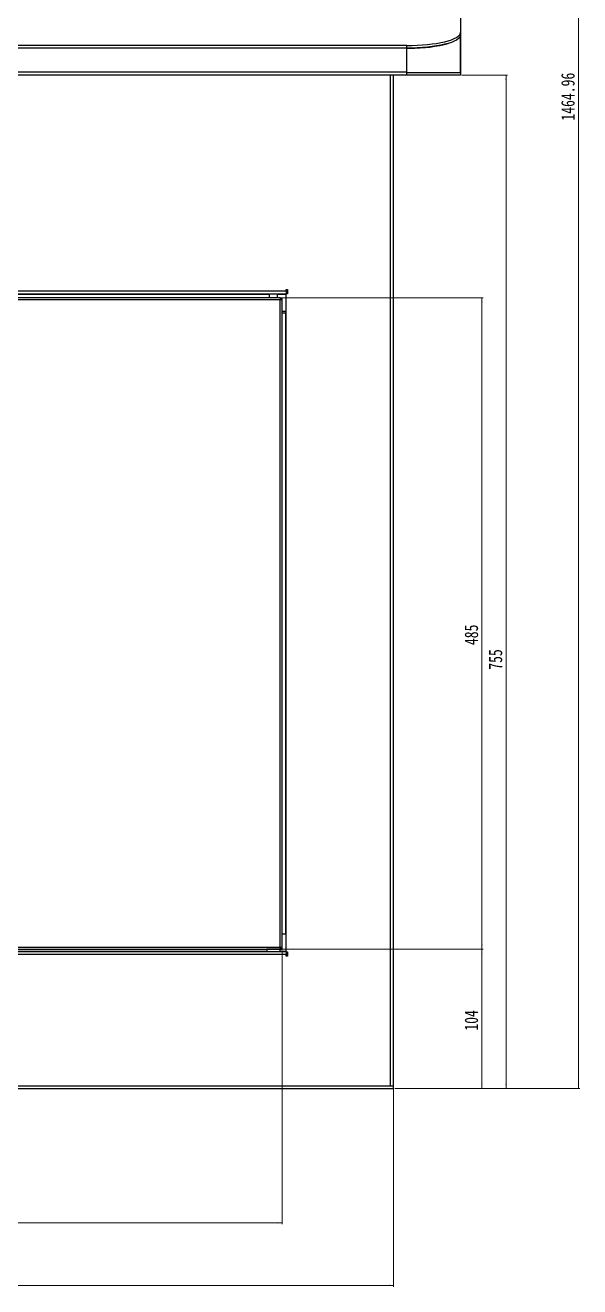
# Model space of a CAD drawing. Header units: millimetres. Extents: x -1281 to 3780, y -2005 to 2969.
# Drawn here: x 263 to 676, y -691 to 249 of the extents above; entities that cross this region are included whole.
import ezdxf

# ---------------------------------------------------------------- set-up
doc = ezdxf.new("R2010")
doc.units = ezdxf.units.MM
doc.styles.add('SLDTEXTSTYLE0', font='TXT', dxfattribs={"width": 0.75})
doc.dimstyles.new('SLDDIMSTYLE0', dxfattribs={"dimtxt": 10, "dimasz": 3.302, "dimexe": 0, "dimexo": 0.0625, "dimgap": 2.5, "dimtad": 1, "dimdec": 3, "dimrnd": 1e-09, "dimzin": 12, "dimdsep": 46, "dimtxsty": 'SLDTEXTSTYLE0', "dimsah": 1, "dimcen": 0.09, "dimadec": 0, "dimazin": 3, "dimtfac": 1, "dimtdec": 3, "dimtofl": 0, "dimtmove": 0, "dimatfit": 3, "dimfxl": 1, "dimfrac": 2, "dimtolj": 1, "dimtzin": 12, "dimarcsym": 0})

# ---------------------------------------------------------------- blocks, each defined once
blk = doc.blocks.new('_D_6')
at = {"color": 7, "linetype": 'Continuous', "lineweight": 18, "transparency": 16777216}
for p, q in [((-312.89, -542.08), (-312.89, -690.68)), ((537.11, -542.08), (537.11, -690.68)), ((537.11, -689.68), (-312.89, -689.68))]:
    blk.add_line(p, q, dxfattribs=at)
for points in [[(-312.89, -689.68), (-309.58, -690.19), (-309.58, -689.17)], [(537.11, -689.68), (533.81, -689.17), (533.81, -690.19)]]:
    blk.add_solid(points, dxfattribs=at)
at = {"color": 7, "linetype": 'Continuous', "lineweight": 18, "transparency": 16777216, "insert": (95.23, -676.79), "char_height": 10, "attachment_point": 1, "style": 'SLDTEXTSTYLE0'}
blk.add_mtext('850', dxfattribs=at)
blk = doc.blocks.new('_D_7')
at = {"color": 7, "linetype": 'Continuous', "lineweight": 18, "transparency": 16777216}
for p, q in [((453.71, -439.08), (604.11, -439.08)), ((603.11, -543.08), (603.11, -439.08)), ((538.11, -543.08), (604.11, -543.08))]:
    blk.add_line(p, q, dxfattribs=at)
for points in [[(603.11, -439.08), (602.61, -442.38), (603.62, -442.38)], [(603.11, -543.08), (603.62, -539.78), (602.61, -539.78)]]:
    blk.add_solid(points, dxfattribs=at)
at = {"color": 7, "linetype": 'Continuous', "lineweight": 18, "transparency": 16777216, "insert": (590.22, -499.9), "char_height": 10, "attachment_point": 1, "rotation": 90, "style": 'SLDTEXTSTYLE0'}
blk.add_mtext('104', dxfattribs=at)
blk = doc.blocks.new('_D_8')
at = {"color": 7, "linetype": 'Continuous', "lineweight": 18, "transparency": 16777216}
for p, q in [((453.71, 45.92), (604.11, 45.92)), ((603.11, -439.08), (603.11, 45.92)), ((453.71, -439.08), (604.11, -439.08))]:
    blk.add_line(p, q, dxfattribs=at)
for points in [[(603.11, 45.92), (602.61, 42.62), (603.62, 42.62)], [(603.11, -439.08), (603.62, -435.78), (602.61, -435.78)]]:
    blk.add_solid(points, dxfattribs=at)
at = {"color": 7, "linetype": 'Continuous', "lineweight": 18, "transparency": 16777216, "insert": (590.22, -212.68), "char_height": 10, "attachment_point": 1, "rotation": 90, "style": 'SLDTEXTSTYLE0'}
blk.add_mtext('485', dxfattribs=at)
blk = doc.blocks.new('_D_9')
at = {"color": 7, "linetype": 'Continuous', "lineweight": 18, "transparency": 16777216}
for p, q in [((-230.89, -440.08), (-230.89, -644.08)), ((454.11, -440.08), (454.11, -644.08)), ((454.11, -643.08), (-230.89, -643.08))]:
    blk.add_line(p, q, dxfattribs=at)
for points in [[(-230.89, -643.08), (-227.58, -643.59), (-227.58, -642.57)], [(454.11, -643.08), (450.81, -642.57), (450.81, -643.59)]]:
    blk.add_solid(points, dxfattribs=at)
at = {"color": 7, "linetype": 'Continuous', "lineweight": 18, "transparency": 16777216, "insert": (83.51, -630.19), "char_height": 10, "attachment_point": 1, "style": 'SLDTEXTSTYLE0'}
blk.add_mtext('685', dxfattribs=at)
blk = doc.blocks.new('_D_10')
at = {"color": 7, "linetype": 'Continuous', "lineweight": 18, "transparency": 16777216}
for p, q in [((588.11, 211.92), (622.11, 211.92)), ((621.11, -543.08), (621.11, 211.92)), ((538.11, -543.08), (622.11, -543.08))]:
    blk.add_line(p, q, dxfattribs=at)
for points in [[(621.11, 211.92), (620.61, 208.62), (621.62, 208.62)], [(621.11, -543.08), (621.62, -539.78), (620.61, -539.78)]]:
    blk.add_solid(points, dxfattribs=at)
at = {"color": 7, "linetype": 'Continuous', "lineweight": 18, "transparency": 16777216, "insert": (608.22, -231.03), "char_height": 10, "attachment_point": 1, "rotation": 90, "style": 'SLDTEXTSTYLE0'}
blk.add_mtext('755', dxfattribs=at)
blk = doc.blocks.new('_D_11')
at = {"color": 7, "linetype": 'Continuous', "lineweight": 18, "transparency": 16777216}
for p, q in [((538.11, 921.89), (676.11, 921.89)), ((675.11, -543.08), (675.11, 921.89)), ((538.11, -543.08), (676.11, -543.08))]:
    blk.add_line(p, q, dxfattribs=at)
for points in [[(675.11, 921.89), (674.61, 918.58), (675.62, 918.58)], [(675.11, -543.08), (675.62, -539.78), (674.61, -539.78)]]:
    blk.add_solid(points, dxfattribs=at)
at = {"color": 7, "linetype": 'Continuous', "lineweight": 18, "transparency": 16777216, "insert": (662.22, 178.02), "char_height": 10, "attachment_point": 1, "rotation": 90, "style": 'SLDTEXTSTYLE0'}
blk.add_mtext('1464.96', dxfattribs=at)

msp = doc.modelspace()

# ---------------------------------------------------------------- linework, layer by layer
at = {"color": 7, "linetype": 'Continuous'}
for p, q in [((587.1136, 291.5577), (587.1136, 243.6572)), ((587.1136, 243.6572), (587.1136, 241.7166)), ((587.1136, 213.922), (587.1136, 241.7166)), ((587.1136, 241.7166), (587.1136, 214.122)), ((547.1136, 233.9803), (-322.8864, 233.9803)), ((547.1136, 232.0397), (-322.8864, 232.0397)), ((547.1136, 231.922), (-322.8864, 231.922)), ((460.0169, 232.0397), (460.0136, 231.922)), ((464.2136, 231.922), (464.2103, 232.0397)), ((537.6136, 231.922), (537.6136, 232.0397)), ((539.6136, 231.922), (539.6136, 232.0397)), ((547.1136, 232.0397), (547.1136, 233.9803)), ((547.1136, 213.922), (547.1136, 231.922)), ((547.1136, 214.122), (547.1136, 231.922)), ((547.1136, 214.122), (-322.8864, 214.122)), ((547.1136, 211.922), (-322.8864, 211.922)), ((537.1136, -541.078), (537.1136, 211.922)), ((547.1136, 213.922), (587.1136, 213.922)), ((547.1136, 211.922), (547.1136, 213.922)), ((587.1136, 211.922), (547.1136, 211.922)), ((587.1136, 213.922), (587.1136, 211.922)), ((-232.8864, 51.122), (457.1136, 51.122)), ((-232.8864, 48.922), (457.1136, 48.922)), ((444.6136, 45.922), (444.6136, 48.922)), ((450.6136, 45.922), (450.6136, 48.922)), ((457.1136, 52.122), (458.1136, 52.122)), ((457.1136, 51.122), (457.1136, 52.122)), ((457.1136, 51.122), (457.1136, 48.9311)), ((457.1136, 49.922), (458.1136, 49.922)), ((457.1136, 48.9311), (457.1136, 48.922)), ((457.1136, -441.0781), (457.1136, 48.922)), ((458.1136, 48.922), (457.1136, 48.922)), ((458.1136, 52.122), (458.1136, 48.922)), ((452.7136, 45.922), (-229.4864, 45.922)), ((452.7136, 44.522), (-229.4864, 44.522)), ((452.7136, 45.922), (452.7136, 44.522)), ((452.7136, -437.678), (452.7136, 44.522)), ((454.1136, 44.522), (452.7136, 44.522)), ((452.9136, 45.922), (452.9136, 44.522)), ((452.9136, 45.922), (454.1136, 45.922)), ((454.1136, 44.522), (454.1136, 45.922)), ((454.1136, -437.678), (454.1136, 44.522)), ((457.1136, 35.922), (454.1136, 35.922)), ((454.1136, 34.922), (456.6136, 34.922)), ((456.6136, 34.922), (456.6136, -428.078)), ((457.1136, 34.922), (456.6136, 34.922)), ((456.6136, -428.078), (454.1136, -428.078)), ((456.6136, -428.078), (457.1136, -428.078)), ((445.4805, -441.0781), (-232.8864, -441.0781)), ((-229.4864, -437.678), (452.7136, -437.678)), ((-229.4864, -439.078), (452.7136, -439.078)), ((442.8136, -439.078), (442.6136, -439.2781)), ((442.6136, -439.2781), (442.6136, -440.878)), ((447.6136, -439.2781), (442.6136, -439.2781)), ((442.6136, -440.878), (442.8136, -441.0781)), ((442.6136, -440.878), (452.6136, -440.878)), ((449.7467, -441.0781), (445.4805, -441.0781)), ((452.6136, -439.2781), (447.6136, -439.2781)), ((457.1136, -441.0781), (449.7467, -441.0781)), ((452.6136, -439.2781), (452.4136, -439.078)), ((452.4136, -441.0781), (452.6136, -440.878)), ((452.6136, -440.878), (452.6136, -439.2781)), ((452.7136, -437.678), (454.1136, -437.678)), ((452.7136, -437.678), (452.7136, -439.078)), ((452.9136, -437.678), (452.9136, -439.078)), ((452.9136, -439.078), (454.1136, -439.078)), ((454.1136, -439.078), (454.1136, -437.678)), ((457.1136, -441.0781), (457.1136, -441.0871)), ((457.1136, -441.0781), (458.1136, -441.0781)), ((457.1136, -441.0871), (457.1136, -443.278)), ((458.1136, -441.0781), (458.1136, -444.2781)), ((457.1136, -443.278), (-232.8864, -443.278)), ((457.1136, -443.078), (458.1136, -443.078)), ((457.1136, -444.2781), (457.1136, -443.278)), ((458.1136, -444.2781), (457.1136, -444.2781)), ((-312.8864, -541.078), (537.1136, -541.078)), ((-312.8864, -543.0781), (537.1136, -543.0781)), ((-310.6864, -541.078), (534.9136, -541.078)), ((537.1136, -543.0781), (537.1136, -541.078))]:
    msp.add_line(p, q, dxfattribs=at)
at = {"color": 8, "linetype": 'Continuous'}
for p, q in [((539.8136, 231.922), (539.8136, 232.0397)), ((534.9136, -541.078), (534.9136, 211.922)), ((-232.8864, 48.722), (444.6136, 48.722)), ((450.6136, 48.722), (457.1136, 48.722)), ((442.6136, -440.878), (-232.8864, -440.878)), ((457.1136, -440.878), (452.6136, -440.878))]:
    msp.add_line(p, q, dxfattribs=at)
at = {"color": 7, "linetype": 'Continuous', "flags": 128}
for points in [[(547.1136, 233.9803), (551.0343, 234.0269), (554.9172, 234.1663), (558.725, 234.397), (562.421, 234.7169), (565.9695, 235.123), (569.3364, 235.6112), (572.4893, 236.1769), (575.3979, 236.8146), (578.034, 237.5183), (580.3724, 238.281), (582.3904, 239.0956), (584.0688, 239.954), (585.3912, 240.8482), (586.345, 241.7693), (586.921, 242.7087), (587.1136, 243.6572)], [(587.1136, 241.7166), (586.921, 240.7681), (586.345, 239.8287), (585.3912, 238.9076), (584.0688, 238.0134), (582.3904, 237.155), (580.3724, 236.3404), (578.034, 235.5777), (575.3979, 234.874), (572.4893, 234.2363), (569.3364, 233.6706), (565.9695, 233.1824), (562.421, 232.7763), (558.725, 232.4564), (554.9172, 232.2257), (551.0343, 232.0863), (547.1136, 232.0397)]]:
    msp.add_lwpolyline(points, dxfattribs=at)
at = {"color": 7, "linetype": 'Continuous'}
for major_axis, ratio, end_param in [((40, 0), 0.25, 5.59449698), ((38, 0), 0.26315789, 5.13994087)]:
    msp.add_ellipse((547.1136, 241.922), major_axis=major_axis, ratio=ratio, start_param=4.71238898, end_param=end_param, dxfattribs=at)

# ---------------------------------------------------------------- dimensions: what is measured, and where the dimension line sits
at = {"color": 7, "linetype": 'Continuous', "lineweight": 18}
for base, p1, p2, angle, picture, middle in [((675.1136, 921.8852), (537.1136, -543.078), (537.1136, 921.8852), 90, '_D_11', (675.1136, 202.0324)), ((621.1136, 211.922), (537.1136, -543.078), (587.1136, 211.922), 90, '_D_10', (621.1136, -219.9494)), ((603.1136, 45.922), (452.7136, -439.078), (452.7136, 45.922), 90, '_D_8', (603.1136, -201.5968)), ((-230.8864, -643.078), (454.1136, -439.078), (-230.8864, -439.078), 0, '_D_9', (94.5899, -643.078)), ((603.1136, -439.078), (537.1136, -543.078), (452.7136, -439.078), 90, '_D_7', (603.1136, -488.8126))]:
    dim = msp.add_linear_dim(base=base, p1=p1, p2=p2, angle=angle, dimstyle='SLDDIMSTYLE0', dxfattribs=at)
    dim.commit()
    dim.dimension.update_dxf_attribs({"geometry": picture, "text_midpoint": middle, "dimtype": 160})
dim = msp.add_linear_dim(base=(-312.8864, -689.6773), p1=(537.1136, -541.078), p2=(-312.8864, -541.078), dimstyle='SLDDIMSTYLE0', dxfattribs=at)
dim.commit()
dim.dimension.update_dxf_attribs({"geometry": '_D_6', "text_midpoint": (106.3085, -689.6773), "dimtype": 160})

doc.saveas('drawing.dxf')
